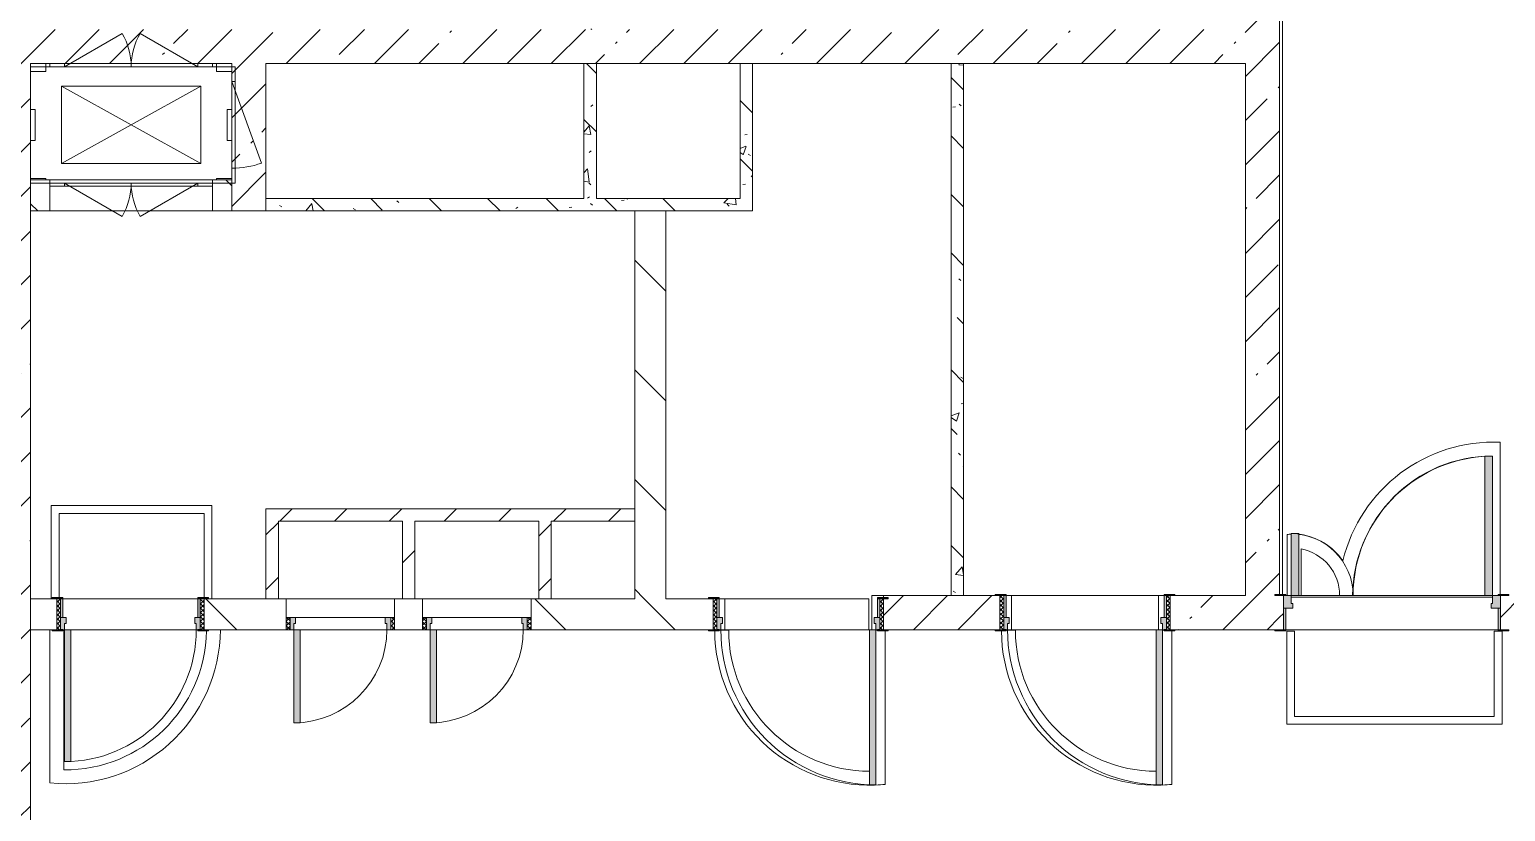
# Model space of a CAD drawing. Header units: millimetres. Extents: x -2766 to 205613, y -8553 to 29000.
# Drawn here: x 163567 to 173091, y 12229 to 17270 of the extents above; entities that cross this region are included whole.
import ezdxf

# ---------------------------------------------------------------- set-up
doc = ezdxf.new("R2010")
doc.units = ezdxf.units.MM
for name, color, linetype, lineweight, true_color in [('A-DOOR-2', 7, 'Continuous', 5, 0xaaaaaa), ('A-DOOR-3', 7, 'Continuous', 5, 0xe2e2e2), ('A-DOOR-FRAM-3', 7, 'Continuous', 5, 0xe2e2e2), ('A-DOOR-FRAM-4', 7, 'Continuous', 5, 0xaaaaaa), ('A-FLOR-2', 7, 'Continuous', 5, 0xaaaaaa), ('I-WALL-5', 7, 'Continuous', 5, 0x787878)]:
    doc.layers.add(name, color=color, linetype=linetype, lineweight=lineweight, true_color=true_color)
for name, color, linetype, lineweight in [('A-GENM-1', 7, 'Continuous', 5), ('A-WALL', 7, 'Continuous', 9), ('I-WALL-3', 7, 'Continuous', 5), ('M-EQPM-2', 7, 'Continuous', 5)]:
    doc.layers.add(name, color=color, linetype=linetype, lineweight=lineweight)
pattern_1 = [(45, (78603, 0), (-285.1231, 285.1231), []), (45, (78888.1, 0), (-285.1231, 285.1231), [504.031, -100.806, 16.764, -84.042])]
pattern_2 = [(135, (78603, 0), (-353.5534, -353.5534), [])]
pattern_3 = [(135, (78603, 0), (-377.1708, -377.1708), [533.4, -88.9, 17.78, -88.9]), (135, (78603, 376.94), (-377.1708, -377.1708), []), (50, (78603, 0), (637.6445, -55.7866), [66.675, -733.425]), (355, (78603, 0), (-123.3494, 668.699), [53.34, -586.74]), (100.451, (78656.1, -4.65), (514.299, 612.908), [56.665, -623.315]), (46.184, (78603, 177.8), (948.7764, -147.15), [100.012, -1100.137]), (96.636, (78682.05, 165.5), (830.909, 865.997), [84.998, -934.973]), (351.184, (78603, 177.8), (830.918, 865.988), [80.01, -880.11]), (21, (78691.9, 133.35), (530.6506, -357.9283), [66.675, -733.425]), (326, (78691.9, 133.35), (216.308, 644.6585), [53.34, -586.74]), (71.451, (78736.1, 103.5), (746.9596, 286.7243), [56.665, -623.315]), (37.5, (78602.98, 0), (10.81053, 295.9426), [16.764, -562.864, 16.764, -578.866, -588.962]), (37.5, (78602.98, 0), (10.81053, 295.9426), [-1175.258, 16.764, -572.198]), (7.5, (78602.98, 0), (233.8692, 350.6318), [16.764, -322.834, 16.764, -549.529, -224.472]), (7.5, (78602.98, 0), (233.8692, 350.6318), [-905.891, 16.764, -207.708]), (327.5, (78404.74, 0), (474.5678, -20.0513), [16.764, -205.486, 16.764, -676.656, -920.115]), (327.5, (78404.74, 0), (474.5678, -20.0513), [-915.67, 16.764, -903.351]), (317.5, (78315.84, 0), (518.4522, 88.9934), [16.764, -272.161, 16.764, -443.738, -653.415]), (317.5, (78315.84, 0), (518.4522, 88.9934), [-749.427, 16.764, -636.651])]
pattern_4 = [(45, (78602.98, 0), (-176.7767, 176.7767), [])]

# ---------------------------------------------------------------- blocks, each defined once
blk = doc.blocks.new('110_Дверь_СКБ_1Ст_Внутренняя1 - Д-8 950x2100h_охрана-V185-2_2_1_птичка')
at = {"layer": 'A-DOOR-2'}
h = blk.add_hatch(dxfattribs=at)
h.set_pattern_fill('FP_128', color=256, style=0, pattern_type=2)
h.set_pattern_definition([(135, (1826.41, 164.685), (-14.14214, -14.14214), []), (225, (1826.41, 164.685), (14.14214, -14.14214), [])])
h.paths.add_polyline_path([(462.5, 100), (462.5, -100), (487.5, -100), (487.5, 100), (473.9, 100)])
at = {"layer": 'A-DOOR-3'}
h = blk.add_hatch(color=256, dxfattribs=at)
h.paths.add_polyline_path([(-412.5, 100), (-437.5, 100), (-437.5, 20), (-402.5, 20), (-402.5, 60), (-412.5, 60)])
h.paths.add_polyline_path([(437.5, 100), (437.5, 60), (427.5, 60), (427.5, 20), (462.5, 20), (462.5, 100), (441.8, 100)])
at = {"layer": 'A-DOOR-FRAM-3'}
for points in [[(437.5, 950), (397.5, 950), (397.5, 100), (437.5, 100), (437.5, 755.5)], [(-492.5, 108), (-492.5, 100), (-422.5, 100), (-422.5, 108), (-488.9, 108)], [(517.5, 108), (447.5, 108), (447.5, 100), (517.5, 100)], [(-437.5, 20), (-432.9, -100), (-422.5, -100), (-422.5, 20)], [(462.5, 20), (447.5, 20), (447.5, -100), (462.5, -100)], [(-492.5, -100), (-492.5, -108), (-422.5, -108), (-422.5, -100), (-468.5, -100)], [(447.5, -100), (447.5, -108), (517.5, -108), (517.5, -100), (462.5, -100)]]:
    blk.add_hatch(color=256, dxfattribs=at).paths.add_polyline_path(points)
at = {"layer": 'A-DOOR-FRAM-4'}
h = blk.add_hatch(dxfattribs=at)
h.set_pattern_fill('FP_129', color=256, style=0, pattern_type=2)
h.set_pattern_definition([(45, (-296.384, 164.685), (-14.1421, 14.1421), []), (135, (-296.384, 164.685), (-14.1421, -14.1421), [])])
h.paths.add_polyline_path([(-462.5, 100), (-462.5, -100), (-437.5, -100), (-437.5, 100)])
at = {"layer": 'A-DOOR-2'}
for p, q in [((437.5, 950), (397.5, 950)), ((397.5, 950), (397.5, 100)), ((437.5, 100), (437.5, 950)), ((397.5, 100), (437.5, 100))]:
    blk.add_line(p, q, dxfattribs=at)
blk.add_arc((437.5, 100), 850, 90, 180, dxfattribs=at)
at = {"layer": 'A-DOOR-FRAM-4'}
for p, q in [((-422.5, 108), (-492.5, 108)), ((-492.5, 108), (-492.5, 100)), ((-492.5, 100), (-422.5, 100)), ((-437.5, 100), (-462.5, 100)), ((-462.5, 100), (-462.5, -100)), ((-412.5, 100), (-437.5, 100)), ((-437.5, 100), (-437.5, 20)), ((-437.5, -100), (-437.5, 100)), ((-422.5, 100), (-437.5, 100)), ((-437.5, 100), (-437.5, 99)), ((-437.5, 99), (-422.5, 99)), ((-422.5, 100), (-422.5, 108)), ((-422.5, 99), (-422.5, 100)), ((-412.5, 60), (-412.5, 100)), ((437.5, 100), (437.5, 60)), ((462.5, 100), (437.5, 100)), ((517.5, 108), (447.5, 108)), ((447.5, 108), (447.5, 100)), ((462.5, 100), (447.5, 100)), ((447.5, 100), (447.5, 99)), ((447.5, 100), (517.5, 100)), ((447.5, 99), (462.5, 99)), ((462.5, 20), (462.5, 100)), ((487.5, 100), (462.5, 100)), ((462.5, 100), (462.5, -100)), ((462.5, 99), (462.5, 100)), ((487.5, -100), (487.5, 100)), ((517.5, 100), (517.5, 108)), ((-437.5, 20), (-402.5, 20)), ((-422.5, 20), (-437.5, 20)), ((-437.5, 20), (-437.5, -100)), ((-422.5, -100), (-422.5, 20)), ((-402.5, 60), (-412.5, 60)), ((-402.5, 20), (-402.5, 60)), ((437.5, 60), (427.5, 60)), ((427.5, 60), (427.5, 20)), ((427.5, 20), (462.5, 20)), ((462.5, 20), (447.5, 20)), ((447.5, 20), (447.5, -100)), ((462.5, -100), (462.5, 20)), ((-422.5, -100), (-492.5, -100)), ((-492.5, -100), (-492.5, -108)), ((-492.5, -108), (-422.5, -108)), ((-462.5, -100), (-437.5, -100)), ((-437.5, -100), (-422.5, -100)), ((-422.5, -108), (-422.5, -100)), ((447.5, -100), (462.5, -100)), ((517.5, -100), (447.5, -100)), ((447.5, -100), (447.5, -108)), ((447.5, -108), (517.5, -108)), ((462.5, -100), (487.5, -100)), ((517.5, -108), (517.5, -100))]:
    blk.add_line(p, q, dxfattribs=at)
blk = doc.blocks.new('DOR_Проход в стене_Прямоугольный - 1050x1150 EI30-23344994-2_2_1_птичка')
at = {"layer": 'A-DOOR-2'}
for p, q in [((525, 100), (-525, 100)), ((525, -100), (-525, -100))]:
    blk.add_line(p, q, dxfattribs=at)
blk = doc.blocks.new('110_Дверь_СКБ_2Ст - Д-1_л_Лестничная клетка EIS60 2-V214-2_2_1_птичка')
at = {"layer": 'A-DOOR-3'}
for points in [[(612.5, 110), (662.5, 111.1), (662.5, 1010), (612.5, 1008.9), (612.5, 111.1)], [(-587.5, 110), (-587.5, 510), (-637.5, 504.7), (-637.5, 110)], [(697.5, -110), (712.5, -110), (712.5, 30), (697.5, 30)]]:
    blk.add_hatch(color=256, dxfattribs=at).paths.add_polyline_path(points)
h = blk.add_hatch(color=256, dxfattribs=at)
h.paths.add_polyline_path([(652.5, 30), (712.5, 30), (711.1, 110), (662.5, 110), (662.5, 60), (652.5, 60)])
h.paths.add_polyline_path([(-627.5, 30), (-627.5, 60), (-637.5, 60), (-637.5, 110), (-687.5, 110), (-687.5, 30), (-637.5, 30)])
at = {"layer": 'A-DOOR-FRAM-3'}
for points in [[(-672.5, 110), (-672.5, 118), (-742.5, 118), (-742.5, 110), (-687.5, 110)], [(712.5, 110), (767.5, 110), (767.5, 118), (697.5, 118), (697.5, 110), (711.1, 110)], [(-687.5, -110), (-672.5, -110), (-672.5, 30), (-687.5, 30), (-687.5, -106.2)], [(-742.5, -118), (-672.5, -118), (-672.5, -110), (-742.5, -110)], [(712.5, -118), (767.5, -118), (767.5, -110), (697.5, -110), (697.5, -118)]]:
    blk.add_hatch(color=256, dxfattribs=at).paths.add_polyline_path(points)
at = {"layer": 'A-DOOR-2'}
for p, q in [((662.5, 1010), (612.5, 1010)), ((612.5, 1010), (612.5, 110)), ((662.5, 110), (662.5, 1010)), ((-637.5, 510), (-637.5, 110)), ((-587.5, 510), (-637.5, 510)), ((-587.5, 110), (-587.5, 510)), ((-637.5, 110), (-587.5, 110)), ((612.5, 110), (662.5, 110))]:
    blk.add_line(p, q, dxfattribs=at)
for centre, radius, start, end in [((662.5, 110), 900, 90, 180), ((-637.5, 110), 400, 360, 90)]:
    blk.add_arc(centre, radius, start, end, dxfattribs=at)
at = {"layer": 'A-DOOR-FRAM-4'}
for p, q in [((-672.5, 118), (-742.5, 118)), ((-742.5, 118), (-742.5, 110)), ((-742.5, 110), (-672.5, 110)), ((-637.5, 110), (-687.5, 110)), ((-687.5, 110), (-687.5, 30)), ((-672.5, 110), (-672.5, 118)), ((-637.5, 60), (-637.5, 110)), ((662.5, 110), (662.5, 60)), ((712.5, 110), (662.5, 110)), ((767.5, 118), (697.5, 118)), ((697.5, 118), (697.5, 110)), ((697.5, 110), (767.5, 110)), ((712.5, 30), (712.5, 110)), ((767.5, 110), (767.5, 118)), ((-687.5, 30), (-627.5, 30)), ((-672.5, 30), (-687.5, 30)), ((-687.5, 30), (-687.5, -110)), ((-672.5, -110), (-672.5, 30)), ((-627.5, 60), (-637.5, 60)), ((-627.5, 30), (-627.5, 60)), ((662.5, 60), (652.5, 60)), ((652.5, 60), (652.5, 30)), ((652.5, 30), (712.5, 30)), ((712.5, 30), (697.5, 30)), ((697.5, 30), (697.5, -110)), ((712.5, -110), (712.5, 30)), ((-672.5, -110), (-742.5, -110)), ((-742.5, -110), (-742.5, -118)), ((-742.5, -118), (-672.5, -118)), ((-687.5, -110), (-672.5, -110)), ((-672.5, -118), (-672.5, -110)), ((697.5, -110), (712.5, -110)), ((767.5, -110), (697.5, -110)), ((697.5, -110), (697.5, -118)), ((697.5, -118), (767.5, -118)), ((767.5, -118), (767.5, -110))]:
    blk.add_line(p, q, dxfattribs=at)
blk = doc.blocks.new('110_Дверь_СКБ_1Ст_Внутренняя1 - Д-3 _п_ 1100x2100h_много всего-32102842-2_2_1_птичка')
at = {"layer": 'A-DOOR-2'}
h = blk.add_hatch(dxfattribs=at)
h.set_pattern_fill('FP_46', color=256, style=0, pattern_type=2)
h.set_pattern_definition([(135, (1751.41, 174.685), (-14.14214, -14.14214), []), (225, (1751.41, 174.685), (14.14214, -14.14214), [])])
h.paths.add_polyline_path([(537.5, 110), (537.5, -110), (562.5, -110), (562.5, 110)])
at = {"layer": 'A-DOOR-3'}
h = blk.add_hatch(color=256, dxfattribs=at)
h.paths.add_polyline_path([(537.5, 110), (512.5, 110), (512.5, 70), (502.5, 70), (502.5, 30), (537.5, 30)])
h.paths.add_polyline_path([(-497.5, 110), (-512.5, 110), (-512.5, 30), (-477.5, 30), (-477.5, 70), (-487.5, 70), (-487.5, 110)])
at = {"layer": 'A-DOOR-FRAM-3'}
for points in [[(-458, 1110), (-487.5, 1107), (-487.5, 110), (-447.5, 112), (-447.5, 1110)], [(-548, 118), (-567.5, 118), (-567.5, 110), (-497.5, 112), (-497.5, 118), (-547.4, 118)], [(551.7, 118), (522.5, 113), (522.5, 110), (592.5, 110), (592.5, 118), (552, 118)], [(-512.5, 30), (-512.5, -110), (-497.5, -110), (-497.5, 30)], [(537.5, 30), (522.5, 30), (522.5, -110), (537.5, -110)], [(-567.5, -110), (-567.5, -118), (-497.5, -118), (-497.5, -110), (-537.5, -110)], [(522.5, -110), (522.5, -118), (592.5, -118), (592.5, -110), (537.5, -110)]]:
    blk.add_hatch(color=256, dxfattribs=at).paths.add_polyline_path(points)
at = {"layer": 'A-DOOR-FRAM-4'}
h = blk.add_hatch(dxfattribs=at)
h.set_pattern_fill('FP_47', color=256, style=0, pattern_type=2)
h.set_pattern_definition([(45, (-371.384, 174.685), (-14.1421, 14.1421), []), (135, (-371.384, 174.685), (-14.1421, -14.1421), [])])
h.paths.add_polyline_path([(-537.5, 110), (-537.5, -110), (-512.5, -110), (-512.5, 110)])
at = {"layer": 'A-DOOR-2'}
for p, q in [((-487.5, 1110), (-487.5, 110)), ((-447.5, 1110), (-487.5, 1110)), ((-447.5, 110), (-447.5, 1110)), ((-487.5, 110), (-447.5, 110))]:
    blk.add_line(p, q, dxfattribs=at)
blk.add_arc((-487.5, 110), 1000, 360, 90, dxfattribs=at)
at = {"layer": 'A-DOOR-FRAM-4'}
for p, q in [((-497.5, 118), (-567.5, 118)), ((-567.5, 118), (-567.5, 110)), ((-567.5, 110), (-497.5, 110)), ((-512.5, 110), (-537.5, 110)), ((-537.5, 110), (-537.5, -110)), ((-487.5, 110), (-512.5, 110)), ((-512.5, 110), (-512.5, 30)), ((-512.5, -110), (-512.5, 110)), ((-497.5, 110), (-512.5, 110)), ((-512.5, 110), (-512.5, 109)), ((-512.5, 109), (-497.5, 109)), ((-497.5, 110), (-497.5, 118)), ((-497.5, 109), (-497.5, 110)), ((-487.5, 70), (-487.5, 110)), ((512.5, 110), (512.5, 70)), ((537.5, 110), (512.5, 110)), ((592.5, 118), (522.5, 118)), ((522.5, 118), (522.5, 110)), ((537.5, 110), (522.5, 110)), ((522.5, 110), (522.5, 109)), ((522.5, 110), (592.5, 110)), ((522.5, 109), (537.5, 109)), ((537.5, 30), (537.5, 110)), ((562.5, 110), (537.5, 110)), ((537.5, 110), (537.5, -110)), ((537.5, 109), (537.5, 110)), ((562.5, -110), (562.5, 110)), ((592.5, 110), (592.5, 118)), ((-512.5, 30), (-477.5, 30)), ((-497.5, 30), (-512.5, 30)), ((-512.5, 30), (-512.5, -110)), ((-497.5, -110), (-497.5, 30)), ((-477.5, 70), (-487.5, 70)), ((-477.5, 30), (-477.5, 70)), ((512.5, 70), (502.5, 70)), ((502.5, 70), (502.5, 30)), ((502.5, 30), (537.5, 30)), ((537.5, 30), (522.5, 30)), ((522.5, 30), (522.5, -110)), ((537.5, -110), (537.5, 30)), ((-497.5, -110), (-567.5, -110)), ((-567.5, -110), (-567.5, -118)), ((-567.5, -118), (-497.5, -118)), ((-537.5, -110), (-512.5, -110)), ((-512.5, -110), (-497.5, -110)), ((-497.5, -118), (-497.5, -110)), ((522.5, -110), (537.5, -110)), ((592.5, -110), (522.5, -110)), ((522.5, -110), (522.5, -118)), ((522.5, -118), (592.5, -118)), ((537.5, -110), (562.5, -110)), ((592.5, -118), (592.5, -110))]:
    blk.add_line(p, q, dxfattribs=at)
blk = doc.blocks.new('110_Дверь_СКБ_1Ст_Внутренняя1 - Д-3 _п_ 1100x2100h_много всего-32102838-2_2_1_птичка')
at = {"layer": 'A-DOOR-2'}
h = blk.add_hatch(dxfattribs=at)
h.set_pattern_fill('FP_13', color=256, style=0, pattern_type=2)
h.set_pattern_definition([(135, (1751.41, 164.685), (-14.14214, -14.14214), []), (225, (1751.41, 164.685), (14.14214, -14.14214), [])])
h.paths.add_polyline_path([(562.5, 100), (537.5, 100), (537.5, -100), (562.5, -100)])
at = {"layer": 'A-DOOR-3'}
h = blk.add_hatch(color=256, dxfattribs=at)
h.paths.add_polyline_path([(-487.5, 100), (-512.5, 100), (-512.5, 20), (-477.5, 20), (-477.5, 60), (-487.5, 60)])
h.paths.add_polyline_path([(512.5, 100), (512.5, 60), (502.5, 60), (502.5, 20), (537.5, 20), (537.5, 100), (522.5, 100)])
at = {"layer": 'A-DOOR-FRAM-3'}
for points in [[(-458, 1100), (-487.5, 1097), (-487.5, 100), (-447.5, 102), (-447.5, 1100)], [(-548, 108), (-567.5, 108), (-567.5, 100), (-497.5, 102), (-497.5, 108), (-547.4, 108)], [(571.3, 108), (522.5, 103), (527.5, 100), (592.5, 100), (587.5, 108)], [(-497.5, 20), (-512.5, 20), (-512.5, -100), (-497.5, -100), (-497.5, -7.3)], [(527.5, 20), (522.5, 20), (527.5, -100), (537.5, -100), (537.5, 20)], [(-567.5, -100), (-567.5, -108), (-497.5, -108), (-497.5, -100), (-537.5, -100)], [(537.5, -100), (522.5, -100), (527.5, -108), (592.5, -108), (587.5, -100), (562.5, -100)]]:
    blk.add_hatch(color=256, dxfattribs=at).paths.add_polyline_path(points)
at = {"layer": 'A-DOOR-FRAM-4'}
h = blk.add_hatch(dxfattribs=at)
h.set_pattern_fill('FP_14', color=256, style=0, pattern_type=2)
h.set_pattern_definition([(45, (-371.384, 164.685), (-14.1421, 14.1421), []), (135, (-371.384, 164.685), (-14.1421, -14.1421), [])])
h.paths.add_polyline_path([(-537.5, 100), (-537.5, -100), (-512.5, -100), (-512.5, 100), (-530.8, 100)])
at = {"layer": 'A-DOOR-2'}
for p, q in [((-487.5, 1100), (-487.5, 100)), ((-447.5, 1100), (-487.5, 1100)), ((-447.5, 100), (-447.5, 1100)), ((-487.5, 100), (-447.5, 100))]:
    blk.add_line(p, q, dxfattribs=at)
blk.add_arc((-487.5, 100), 1000, 360, 90, dxfattribs=at)
at = {"layer": 'A-DOOR-FRAM-4'}
for p, q in [((-497.5, 108), (-567.5, 108)), ((-567.5, 108), (-567.5, 100)), ((-567.5, 100), (-497.5, 100)), ((-512.5, 100), (-537.5, 100)), ((-537.5, 100), (-537.5, -100)), ((-487.5, 100), (-512.5, 100)), ((-512.5, 100), (-512.5, 20)), ((-512.5, -100), (-512.5, 100)), ((-497.5, 100), (-512.5, 100)), ((-512.5, 100), (-512.5, 99)), ((-512.5, 99), (-497.5, 99)), ((-497.5, 100), (-497.5, 108)), ((-497.5, 99), (-497.5, 100)), ((-487.5, 60), (-487.5, 100)), ((512.5, 100), (512.5, 60)), ((537.5, 100), (512.5, 100)), ((592.5, 108), (522.5, 108)), ((522.5, 108), (522.5, 100)), ((537.5, 100), (522.5, 100)), ((522.5, 100), (522.5, 99)), ((522.5, 100), (592.5, 100)), ((522.5, 99), (537.5, 99)), ((537.5, 20), (537.5, 100)), ((562.5, 100), (537.5, 100)), ((537.5, 100), (537.5, -100)), ((537.5, 99), (537.5, 100)), ((562.5, -100), (562.5, 100)), ((592.5, 100), (592.5, 108)), ((-512.5, 20), (-477.5, 20)), ((-497.5, 20), (-512.5, 20)), ((-512.5, 20), (-512.5, -100)), ((-497.5, -100), (-497.5, 20)), ((-477.5, 60), (-487.5, 60)), ((-477.5, 20), (-477.5, 60)), ((512.5, 60), (502.5, 60)), ((502.5, 60), (502.5, 20)), ((502.5, 20), (537.5, 20)), ((537.5, 20), (522.5, 20)), ((522.5, 20), (522.5, -100)), ((537.5, -100), (537.5, 20)), ((-497.5, -100), (-567.5, -100)), ((-567.5, -100), (-567.5, -108)), ((-567.5, -108), (-497.5, -108)), ((-537.5, -100), (-512.5, -100)), ((-512.5, -100), (-497.5, -100)), ((-497.5, -108), (-497.5, -100)), ((522.5, -100), (537.5, -100)), ((592.5, -100), (522.5, -100)), ((522.5, -100), (522.5, -108)), ((522.5, -108), (592.5, -108)), ((537.5, -100), (562.5, -100)), ((592.5, -108), (592.5, -100))]:
    blk.add_line(p, q, dxfattribs=at)
blk = doc.blocks.new('160_Подъемник - 160_Подъемник-23521422-2_2_1_птичка')
at = {"layer": 'A-GENM-1'}
for p, q in [((220, 0), (592.4, 215)), ((220, 0), (592.4, 215)), ((1080, 0), (707.6, 215)), ((1080, 0), (707.6, 215)), ((-20, -95), (-20, 0)), ((-20, 0), (0, 0)), ((0, 0), (0, -95)), ((220, 20), (125, 20)), ((125, 20), (125, 0)), ((220, 20), (125, 20)), ((125, 20), (125, 0)), ((220, 0), (220, 20)), ((1080, 20), (220, 20)), ((220, 20), (1080, 20)), ((220, 0), (220, 20)), ((1080, 20), (220, 20)), ((220, 20), (1080, 20)), ((1080, 0), (1080, 20)), ((1080, 20), (1175, 20)), ((1080, 0), (1080, 20)), ((1080, 20), (1175, 20)), ((1175, 20), (1175, 0)), ((1175, 20), (1175, 0)), ((0, -95), (-20, -95)), ((-20, -95), (-20, -655)), ((-20, -655), (-20, -95)), ((125, 0), (220, 0)), ((125, 0), (220, 0)), ((1175, 0), (1080, 0)), ((1175, 0), (1080, 0)), ((0, -655), (-191.5, -128.8)), ((0, -655), (-20, -655)), ((-20, -655), (-20, -750)), ((0, -750), (0, -655)), ((-20, -750), (0, -750)), ((125, -770), (125, -750)), ((125, -750), (220, -750)), ((125, -770), (125, -750)), ((125, -750), (220, -750)), ((220, -750), (220, -770)), ((220, -750), (592.4, -965)), ((220, -750), (220, -770)), ((220, -750), (592.4, -965)), ((1080, -750), (707.6, -965)), ((1080, -750), (707.6, -965)), ((1080, -750), (1080, -770)), ((1175, -750), (1080, -750)), ((1080, -750), (1080, -770)), ((1175, -750), (1080, -750)), ((1175, -770), (1175, -750)), ((1175, -770), (1175, -750)), ((220, -770), (125, -770)), ((220, -770), (125, -770)), ((1080, -770), (220, -770)), ((220, -770), (1080, -770)), ((220, -770), (792, -770)), ((1080, -770), (508, -770)), ((1080, -770), (1175, -770)), ((1080, -770), (1175, -770))]:
    blk.add_line(p, q, dxfattribs=at)
for centre, radius, start, end in [((220, 0), 430, 0, 30), ((220, 0), 430, 0, 30), ((1080, 0), 430, 150, 180), ((1080, 0), 430, 150, 180), ((0, -655), 560, 90, 110), ((220, -750), 430, 330, 0), ((220, -750), 430, 330, 0), ((1080, -750), 430, 180, 210), ((1080, -750), 430, 180, 210)]:
    blk.add_arc(centre, radius, start, end, dxfattribs=at)
at = {"layer": 'M-EQPM-2'}
for p, q in [((1300, 0), (0, 0)), ((0, 0), (0, -750)), ((1300, -750), (1300, 0)), ((1100, -625), (200, -125)), ((200, -625), (1100, -125)), ((1100, -125), (200, -125)), ((200, -125), (200, -625)), ((1100, -625), (1100, -125)), ((200, -625), (1100, -625)), ((0, -750), (1300, -750))]:
    blk.add_line(p, q, dxfattribs=at)
blk = doc.blocks.new('Закладная деталь приямка - 200_100-20924312-2_2_1_птичка')
at = {"layer": 'M-EQPM-2'}
for p, q in [((85000, 16755), (84970, 16755)), ((85000, 16755), (84970, 16755)), ((85000, 16555), (85000, 16755)), ((85000, 16755), (85000, 16555)), ((84970, 16555), (85000, 16555)), ((85000, 16555), (84970, 16555))]:
    blk.add_line(p, q, dxfattribs=at)
blk = doc.blocks.new('Закладная деталь приямка - 200_100-V229-2_2_1_птичка')
at = {"layer": 'M-EQPM-2'}
for p, q in [((86240, 16755), (86240, 16555)), ((86240, 16555), (86240, 16755)), ((86270, 16755), (86240, 16755)), ((86240, 16755), (86270, 16755)), ((86240, 16555), (86270, 16555)), ((86240, 16555), (86270, 16555))]:
    blk.add_line(p, q, dxfattribs=at)
blk = doc.blocks.new('Закладная деталь приямка - 150_100-20924311-2_2_1_птичка')
at = {"layer": 'M-EQPM-2'}
for p, q in [((85070, 17050), (85070, 17000)), ((85070, 17050), (85070, 17000)), ((84970, 17000), (85070, 17000)), ((85070, 17000), (84970, 17000))]:
    blk.add_line(p, q, dxfattribs=at)
blk = doc.blocks.new('Закладная деталь приямка - 150_100-V230-2_2_1_птичка')
at = {"layer": 'M-EQPM-2'}
for p, q in [((86170, 17000), (86170, 17050)), ((86170, 17000), (86170, 17050)), ((86270, 17000), (86170, 17000)), ((86170, 17000), (86270, 17000))]:
    blk.add_line(p, q, dxfattribs=at)
blk = doc.blocks.new('Закладная деталь приямка - 150_100-V231-2_2_1_птичка')
at = {"layer": 'M-EQPM-2'}
for p, q in [((86270, 16310), (86170, 16310)), ((86170, 16310), (86270, 16310)), ((86170, 16310), (86170, 16300)), ((86170, 16310), (86170, 16300))]:
    blk.add_line(p, q, dxfattribs=at)
blk = doc.blocks.new('Закладная деталь приямка - 150_100-V232-2_2_1_птичка')
at = {"layer": 'M-EQPM-2'}
for p, q in [((85070, 16310), (84970, 16310)), ((84970, 16310), (85070, 16310)), ((85070, 16300), (85070, 16310)), ((85070, 16310), (85070, 16300))]:
    blk.add_line(p, q, dxfattribs=at)
blk = doc.blocks.new('110_Дверь_СКБ_1Ст - д-18 700x2100h_Технический шкаф ЭОМ и СС-V240-2_2_1_птичка')
at = {"layer": 'A-DOOR-2'}
h = blk.add_hatch(dxfattribs=at)
h.set_pattern_fill('FP_162', color=256, style=0, pattern_type=2)
h.set_pattern_definition([(135, (1951.41, 164.685), (-14.14214, -14.14214), []), (225, (1951.41, 164.685), (14.14214, -14.14214), [])])
h.paths.add_polyline_path([(362.5, 100), (337.5, 100), (337.5, 20), (362.5, 20), (362.5, 30.4)])
at = {"layer": 'A-DOOR-3'}
h = blk.add_hatch(color=256, dxfattribs=at)
h.paths.add_polyline_path([(337.5, 100), (312.5, 100), (312.5, 60), (302.5, 60), (302.5, 20), (337.5, 20), (337.5, 30.4)])
h.paths.add_polyline_path([(-312.5, 100), (-312.5, 20), (-277.5, 20), (-277.5, 60), (-287.5, 60), (-287.5, 100), (-297.5, 100)])
at = {"layer": 'A-DOOR-FRAM-3'}
blk.add_hatch(color=256, dxfattribs=at).paths.add_polyline_path([(272.5, 700), (272.5, 100), (312.5, 100), (312.5, 700)])
at = {"layer": 'A-DOOR-FRAM-4'}
h = blk.add_hatch(dxfattribs=at)
h.set_pattern_fill('FP_163', color=256, style=0, pattern_type=2)
h.set_pattern_definition([(45, (-171.384, 164.685), (-14.1421, 14.1421), []), (135, (-171.384, 164.685), (-14.1421, -14.1421), [])])
h.paths.add_polyline_path([(-312.5, 100), (-337.5, 100), (-337.5, 20), (-312.5, 20), (-312.5, 30.4)])
at = {"layer": 'A-DOOR-2'}
for p, q in [((312.5, 700), (272.5, 700)), ((272.5, 700), (272.5, 100)), ((312.5, 100), (312.5, 700)), ((272.5, 100), (312.5, 100))]:
    blk.add_line(p, q, dxfattribs=at)
blk.add_arc((312.5, 100), 600, 90, 180, dxfattribs=at)
at = {"layer": 'A-DOOR-FRAM-4'}
for p, q in [((-312.5, 100), (-337.5, 100)), ((-337.5, 100), (-337.5, 20)), ((-287.5, 100), (-312.5, 100)), ((-312.5, 100), (-312.5, 20)), ((-312.5, 20), (-312.5, 100)), ((-287.5, 60), (-287.5, 100)), ((-287.5, 100), (272.5, 100)), ((312.5, 100), (312.5, 60)), ((337.5, 100), (312.5, 100)), ((337.5, 20), (337.5, 100)), ((362.5, 100), (337.5, 100)), ((337.5, 100), (337.5, 20)), ((362.5, 20), (362.5, 100)), ((-337.5, 20), (-312.5, 20)), ((-312.5, 20), (-277.5, 20)), ((-277.5, 60), (-287.5, 60)), ((-277.5, 20), (-277.5, 60)), ((302.5, 20), (-277.5, 20)), ((312.5, 60), (302.5, 60)), ((302.5, 60), (302.5, 20)), ((302.5, 20), (337.5, 20)), ((337.5, 20), (362.5, 20))]:
    blk.add_line(p, q, dxfattribs=at)

msp = doc.modelspace()

# ---------------------------------------------------------------- hatches: boundary and pattern name
at = {"layer": 'I-WALL-3'}
h = msp.add_hatch(dxfattribs=at)
h.set_pattern_fill('FP_123', color=256, style=0, pattern_type=2)
h.set_pattern_definition(pattern_1)
h.paths.add_polyline_path([(171633, 13400), (171633, 13620), (171603, 13620), (171603, 13628), (171633, 13628), (171633, 21550), (171413, 21550), (171413, 13400), (171603, 13400)])
h = msp.add_hatch(dxfattribs=at)
h.set_pattern_fill('FP_123', color=256, style=0, pattern_type=2)
h.set_pattern_definition(pattern_1)
h.paths.add_polyline_path([(163573, 16300), (163573, 17270), (163353, 17270), (163353, 16300)])
h = msp.add_hatch(dxfattribs=at)
h.set_pattern_fill('FP_123', color=256, style=0, pattern_type=2)
h.set_pattern_definition(pattern_1)
h.paths.add_polyline_path([(163573, 17050), (165093, 17050), (165093, 17270), (163573, 17270)])
h = msp.add_hatch(dxfattribs=at)
h.set_pattern_fill('FP_123', color=256, style=0, pattern_type=2)
h.set_pattern_definition(pattern_1)
h.paths.add_polyline_path([(167748.9, 17050), (171413, 17050), (171413, 17270), (165093, 17270), (165093, 17050), (167673, 17050)])
h = msp.add_hatch(dxfattribs=at)
h.set_pattern_fill('FP_123', color=256, style=0, pattern_type=2)
h.set_pattern_definition(pattern_1)
h.paths.add_polyline_path([(164873, 16100), (165093, 16100), (165093, 17050), (164873, 17050), (164873, 16294.3)])
h = msp.add_hatch(dxfattribs=at)
h.set_pattern_fill('FP_123', color=256, style=0, pattern_type=2)
h.set_pattern_definition(pattern_1)
h.paths.add_polyline_path([(163353, 10400), (163573, 10400), (163573, 16300), (163353, 16294.3), (163353, 10417.9)])
h = msp.add_hatch(dxfattribs=at)
h.set_pattern_fill('FP_126', color=256, style=0, pattern_type=2)
h.set_pattern_definition(pattern_2)
h.paths.add_polyline_path([(164873, 16100), (164873, 16300), (164748, 16294.3), (164748, 16100)])
h.paths.add_polyline_path([(163698, 16100), (163698, 16300), (163573, 16294.3), (163573, 16100)])
h = msp.add_hatch(dxfattribs=at)
h.set_pattern_fill('FP_126', color=256, style=0, pattern_type=2)
h.set_pattern_definition(pattern_2)
h.paths.add_polyline_path([(167473, 13600), (167673, 13600), (167673, 16100), (167473, 16100), (167473, 13731.1)])
h = msp.add_hatch(dxfattribs=at)
h.set_pattern_fill('FP_127', color=256, style=0, pattern_type=2)
h.set_pattern_definition(pattern_4)
h.paths.add_polyline_path([(165093, 13600), (165173, 13600), (165173, 14180), (165093, 14180), (165093, 13927.8)])
h = msp.add_hatch(dxfattribs=at)
h.set_pattern_fill('FP_127', color=256, style=0, pattern_type=2)
h.set_pattern_definition(pattern_4)
h.paths.add_polyline_path([(166200.5, 14100), (167473, 14100), (167473, 14180), (165173, 14180), (165173, 14100), (166121.3, 14100)])
h = msp.add_hatch(dxfattribs=at)
h.set_pattern_fill('FP_127', color=256, style=0, pattern_type=2)
h.set_pattern_definition(pattern_4)
h.paths.add_polyline_path([(165973, 13600), (166053, 13600), (166053, 14100), (165973, 14100), (165973, 13927.8)])
h = msp.add_hatch(dxfattribs=at)
h.set_pattern_fill('FP_127', color=256, style=0, pattern_type=2)
h.set_pattern_definition(pattern_4)
h.paths.add_polyline_path([(166933, 13600), (166933, 14100), (166853, 14100), (166853, 13600)])
h = msp.add_hatch(dxfattribs=at)
h.set_pattern_fill('FP_123', color=256, style=0, pattern_type=2)
h.set_pattern_definition(pattern_1)
h.paths.add_polyline_path([(171352, 13400), (171413, 13400), (171413, 13620), (170928, 13620), (170928, 13400), (170958, 13400)])
h.paths.add_polyline_path([(169513.7, 13400), (169828, 13400), (169828, 13620), (169078, 13620), (169078, 13608), (169108, 13608), (169108, 13600), (169078, 13600), (169078, 13400), (169108, 13400)])
h = msp.add_hatch(dxfattribs=at)
h.set_pattern_fill('FP_123', color=256, style=0, pattern_type=2)
h.set_pattern_definition(pattern_1)
h.paths.add_polyline_path([(171633, 13400), (171658, 13403.8), (171653, 13620), (171633, 13620), (171633, 13610)])
h.paths.add_polyline_path([(173088, 13400), (173403, 13400), (173403, 13620), (173058, 13620), (173058, 13400)])
h = msp.add_hatch(dxfattribs=at)
h.set_pattern_fill('FP_126', color=256, style=0, pattern_type=2)
h.set_pattern_definition(pattern_2)
h.paths.add_polyline_path([(165046.6, 13400), (165223, 13400), (165223, 13600), (164693, 13600), (164693, 13400), (164774.8, 13400)])
h.paths.add_polyline_path([(163698.7, 13400), (163743, 13400), (163743, 13600), (163573, 13600), (163573, 13400), (163695.4, 13400)])
h.paths.add_polyline_path([(166053, 13400), (166103, 13400), (166103, 13600), (165923, 13600), (165923, 13400), (165973, 13400)])
h = msp.add_hatch(dxfattribs=at)
h.set_pattern_fill('FP_126', color=256, style=0, pattern_type=2)
h.set_pattern_definition(pattern_2)
h.paths.add_polyline_path([(167953, 13400), (167978, 13400), (167978, 13600), (166803, 13600), (166803, 13400), (167948, 13400)])
at = {"layer": 'I-WALL-5'}
h = msp.add_hatch(dxfattribs=at)
h.set_pattern_fill('FP_134', color=256, style=0, pattern_type=2)
h.set_pattern_definition(pattern_3)
h.paths.add_polyline_path([(167144.7, 16180), (167224.7, 16180), (167224.7, 17050), (167144.7, 17050)])
h.paths.add_polyline_path([(167144.7, 17270), (167224.7, 17270), (167224.7, 21235.8), (167144.7, 21235.8), (167144.7, 17477.6)])
h = msp.add_hatch(dxfattribs=at)
h.set_pattern_fill('FP_134', color=256, style=0, pattern_type=2)
h.set_pattern_definition(pattern_3)
h.paths.add_polyline_path([(168233, 16180), (168233, 17050), (168153, 17050), (168153, 16180), (168208.1, 16180)])
h = msp.add_hatch(dxfattribs=at)
h.set_pattern_fill('FP_134', color=256, style=0, pattern_type=2)
h.set_pattern_definition(pattern_3)
h.paths.add_polyline_path([(169550.5, 13620), (169593.7, 13620), (169593.7, 17050), (169513.7, 17050), (169513.7, 13620)])
h = msp.add_hatch(dxfattribs=at)
h.set_pattern_fill('FP_134', color=256, style=0, pattern_type=2)
h.set_pattern_definition(pattern_3)
h.paths.add_polyline_path([(168233, 16100), (168233, 16180), (165093, 16180), (165093, 16100), (168153, 16100)])

# ---------------------------------------------------------------- linework, layer by layer
at = {"layer": 'A-FLOR-2'}
for p, q in [((171653, 21130), (171653, 13628)), ((173056.6, 13628), (173056.6, 14609.2)), ((163707.7, 14200), (163707.7, 13600)), ((164743, 14200), (163707.7, 14200)), ((164743, 13600), (164743, 14200)), ((163757.7, 13608), (163757.7, 14150)), ((163757.7, 14150), (164693, 14150)), ((164693, 14150), (164693, 13608)), ((171682.5, 14014.7), (171682.5, 13621.1)), ((171772.5, 13621.1), (171772.5, 13920.9)), ((169003, 13620), (169078, 13620)), ((169868, 13620), (169903, 13620)), ((169903, 13620), (169903, 13400)), ((170853, 13400), (170853, 13620)), ((170853, 13620), (170888, 13620)), ((171682.5, 13621.1), (171708, 13621.1)), ((171758, 13621.1), (171772.5, 13621.1)), ((172021, 13621.1), (172104.1, 13621.1)), ((173008, 13621.1), (173043, 13621.1)), ((168018, 13600), (168053, 13600)), ((168053, 13600), (168053, 13400)), ((171708, 13610), (173008, 13610)), ((163698.7, 13400), (163698.7, 12412.1)), ((163788.7, 12497.2), (163788.7, 13400)), ((168078.5, 13397), (168018, 13397)), ((168028, 13400), (168988, 13400)), ((169038, 13398), (169028, 13398)), ((169088.5, 12403), (169088.5, 13392)), ((169928.5, 13397), (169868, 13397)), ((169903, 13400), (170838, 13400)), ((170888, 13398), (170878, 13398)), ((170938.5, 12403), (170938.5, 13392)), ((171729.7, 13390.8), (171679.7, 13390.8)), ((171679.7, 13390.8), (171679.7, 12790.8)), ((171729.7, 12840.8), (171729.7, 13390.8)), ((173069, 13390.8), (173019, 13390.8)), ((173019, 13390.8), (173019, 12840.8)), ((173069, 12790.8), (173069, 13390.8)), ((171679.7, 12790.8), (173069, 12790.8)), ((173019, 12840.8), (171729.7, 12840.8))]:
    msp.add_line(p, q, dxfattribs=at)
for centre, radius, start, end in [((173014, 13610.1), 1000, 87.56236, 166.45029), ((173014, 13610.1), 910, 93.53335, 179.3074), ((171716, 13621.1), 395, 91.16729, 94.87345), ((171716, 13621.1), 395, 34.42231, 83.89083), ((171716, 13621.1), 305, 360, 79.33549), ((163798.7, 13407.1), 1000, 264.26083, 359.59239), ((163798.7, 13407.1), 910, 269.37036, 359.04725), ((168988.5, 13398), 1000, 180.34644, 271.81103), ((168988.5, 13398), 910, 180.06296, 269.96818), ((170838.5, 13398), 1000, 180.34644, 271.81103), ((170838.5, 13398), 910, 180.06296, 269.96818), ((168988.5, 13398), 1000, 272.26817, 275.73917), ((170838.5, 13398), 1000, 272.26817, 275.73917)]:
    msp.add_arc(centre, radius, start, end, dxfattribs=at)
at = {"layer": 'A-WALL'}
for p, q in [((167224.7, 17050), (167144.7, 17050)), ((168233, 17050), (168153, 17050)), ((169593.7, 17050), (169513.7, 17050)), ((163573, 16300), (163573, 16100)), ((165093, 16180), (165093, 16100)), ((167673, 16100), (167473, 16100)), ((167473, 14100), (167473, 14180)), ((169513.7, 13620), (169593.7, 13620)), ((163573, 13600), (163573, 13400)), ((165093, 13600), (165173, 13600)), ((165973, 13600), (166053, 13600)), ((166853, 13600), (166933, 13600))]:
    msp.add_line(p, q, dxfattribs=at)
at = {"layer": 'I-WALL-3'}
for p, q in [((171633, 13628), (171633, 21150)), ((163573, 17050), (164873, 17050)), ((163573, 16300), (163573, 17050)), ((164873, 17050), (164873, 16100)), ((165093, 16180), (165093, 17050)), ((165093, 17050), (167144.7, 17050)), ((167144.7, 17050), (167144.7, 16180)), ((167224.7, 17050), (168153, 17050)), ((167224.7, 16180), (167224.7, 17050)), ((168153, 17050), (168153, 16180)), ((168233, 17050), (169513.7, 17050)), ((168233, 16100), (168233, 17050)), ((169513.7, 17050), (169513.7, 13620)), ((169593.7, 17050), (171413, 17050)), ((169593.7, 13620), (169593.7, 17050)), ((171413, 17050), (171413, 13620)), ((163573, 16300), (164873, 16300)), ((163698, 16100), (163698, 16300)), ((164748, 16300), (164748, 16100)), ((163573, 13600), (163573, 16100)), ((163573, 16100), (167473, 16100)), ((167144.7, 16180), (165093, 16180)), ((168153, 16180), (167224.7, 16180)), ((167473, 16100), (167473, 14180)), ((167673, 13600), (167673, 16100)), ((167673, 16100), (168233, 16100)), ((167473, 14180), (165093, 14180)), ((165093, 14180), (165093, 13600)), ((165173, 14100), (165973, 14100)), ((165173, 13600), (165173, 14100)), ((165973, 14100), (165973, 13600)), ((166053, 14100), (166853, 14100)), ((166053, 13600), (166053, 14100)), ((166853, 14100), (166853, 13600)), ((166933, 14100), (167473, 14100)), ((166933, 13600), (166933, 14100)), ((167473, 14100), (167473, 13600)), ((169003, 13620), (169003, 13400)), ((169513.7, 13620), (169078, 13620)), ((169078, 13620), (169078, 13608)), ((169798, 13620), (169593.7, 13620)), ((169903, 13620), (170853, 13620)), ((171413, 13620), (170958, 13620)), ((171758, 13620), (172958, 13620)), ((163713, 13600), (163573, 13600)), ((163783, 13600), (164653, 13600)), ((165093, 13600), (164723, 13600)), ((165173, 13600), (165973, 13600)), ((165223, 13480), (165223, 13600)), ((165923, 13600), (165923, 13480)), ((166053, 13600), (166853, 13600)), ((166103, 13480), (166103, 13600)), ((166803, 13600), (166803, 13480)), ((167473, 13600), (166933, 13600)), ((167948, 13600), (167673, 13600)), ((168053, 13600), (168983, 13600)), ((168983, 13400), (168983, 13600)), ((163573, 10400), (163573, 13400)), ((163573, 13400), (163713, 13400)), ((164643, 13400), (163833, 13400)), ((164723, 13400), (165223, 13400)), ((165923, 13400), (166103, 13400)), ((166803, 13400), (167948, 13400)), ((169108, 13400), (169798, 13400)), ((169903, 13400), (169878, 13400)), ((170958, 13400), (171603, 13400)), ((173043, 13400), (171673, 13400))]:
    msp.add_line(p, q, dxfattribs=at)

# ---------------------------------------------------------------- block references
at = {"layer": 'A-DOOR-2', "rotation": 180}
for name, p in [('DOR_Проход в стене_Прямоугольный - 1050x1150 EI30-23344994-2_2_1_птичка', (164223, 16200)), ('110_Дверь_СКБ_1Ст_Внутренняя1 - Д-3 _п_ 1100x2100h_много всего-32102842-2_2_1_птичка', (170390.5, 13510)), ('110_Дверь_СКБ_1Ст_Внутренняя1 - Д-8 950x2100h_охрана-V185-2_2_1_птичка', (164230.5, 13500)), ('110_Дверь_СКБ_1Ст_Внутренняя1 - Д-3 _п_ 1100x2100h_много всего-32102838-2_2_1_птичка', (168540.5, 13500)), ('110_Дверь_СКБ_1Ст - д-18 700x2100h_Технический шкаф ЭОМ и СС-V240-2_2_1_птичка', (165585.5, 13500)), ('110_Дверь_СКБ_1Ст - д-18 700x2100h_Технический шкаф ЭОМ и СС-V240-2_2_1_птичка', (166465.5, 13500))]:
    msp.add_blockref(name, p, dxfattribs=at)
at = {"layer": 'A-DOOR-2'}
msp.add_blockref('110_Дверь_СКБ_2Ст - Д-1_л_Лестничная клетка EIS60 2-V214-2_2_1_птичка', (172345.5, 13510), dxfattribs=at)
at = {"layer": 'M-EQPM-2', "rotation": 180}
msp.add_blockref('160_Подъемник - 160_Подъемник-23521422-2_2_1_птичка', (164873, 16280), dxfattribs=at)
at = {"layer": 'M-EQPM-2'}
for name in ['Закладная деталь приямка - 150_100-20924311-2_2_1_птичка', 'Закладная деталь приямка - 150_100-V230-2_2_1_птичка', 'Закладная деталь приямка - 200_100-20924312-2_2_1_птичка', 'Закладная деталь приямка - 200_100-V229-2_2_1_птичка', 'Закладная деталь приямка - 150_100-V232-2_2_1_птичка', 'Закладная деталь приямка - 150_100-V231-2_2_1_птичка']:
    msp.add_blockref(name, (78603, 0), dxfattribs=at)

doc.saveas('drawing.dxf')
